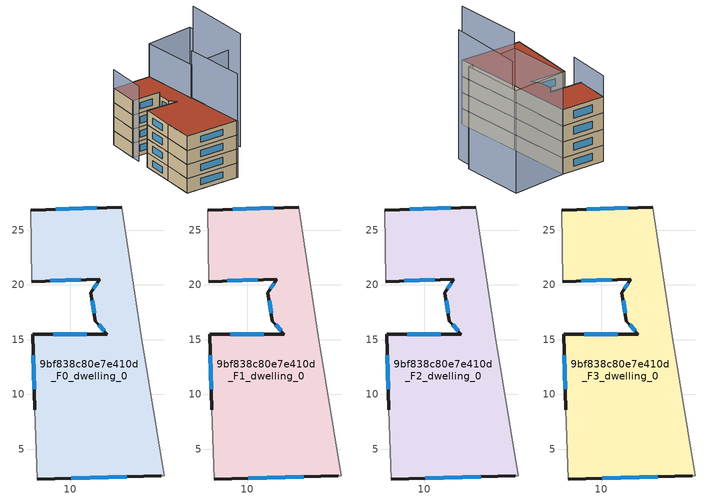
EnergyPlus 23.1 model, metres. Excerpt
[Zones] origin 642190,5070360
9bf838c80e7e410d_F0_dwelling_0
 floor ground (EU_floor_Construction): 18.6,2.58 16.5,15.29 14.7,27.1 6.4,26.8 6.5,20.3 12.7,20.5 11.9,19.3 12.3,16.7 13.4,15.49 6.59,15.5 6.79,8.59 6.99,2.29 18.3,2.58 z0
 wall outside (EU_wall_Construction): 18.3,2.58 6.99,2.29 / 6.79,8.59 6.59,15.5 13.4,15.49 12.3,16.7 11.9,19.3 12.7,20.5 6.5,20.3 / 6.4,26.8 14.7,27.1 z0:3
 wall adiabatic (EU_wall_Construction): 6.99,2.29 6.79,8.59 / 6.5,20.3 6.4,26.8 / 14.7,27.1 16.5,15.29 18.6,2.58 18.3,2.58 z0:3
 window (EU_Window_Construction): 15.19,2.5 10.1,2.37 / 6.74,10.49 6.65,13.59 / 8.47,15.49 11.53,15.49 / 13.1,15.82 12.6,16.36 / 12.19,17.41 12.01,18.58 / 12.12,19.63 12.48,20.17 / 10.99,20.44 8.2,20.35 / 8.68,26.89 12.42,27.02 z0.83:2.17
9bf838c80e7e410d_F1_dwelling_0
 floor to 9bf838c80e7e410d_F0_dwelling_0 (EU_floor_Construction): 18.6,2.58 16.5,15.29 14.7,27.1 6.4,26.8 6.5,20.3 12.7,20.5 11.9,19.3 12.3,16.7 13.4,15.49 6.59,15.5 6.79,8.59 6.99,2.29 18.3,2.58 z3
 wall outside (EU_wall_Construction): 18.3,2.58 6.99,2.29 / 6.79,8.59 6.59,15.5 13.4,15.49 12.3,16.7 11.9,19.3 12.7,20.5 6.5,20.3 / 6.4,26.8 14.7,27.1 z3:6
 wall adiabatic (EU_wall_Construction): 6.99,2.29 6.79,8.59 / 6.5,20.3 6.4,26.8 / 14.7,27.1 16.5,15.29 18.6,2.58 18.3,2.58 z3:6
 window (EU_Window_Construction): 15.19,2.5 10.1,2.37 / 6.74,10.49 6.65,13.59 / 8.47,15.49 11.53,15.49 / 13.1,15.82 12.6,16.36 / 12.19,17.41 12.01,18.58 / 12.12,19.63 12.48,20.17 / 10.99,20.44 8.2,20.35 / 8.68,26.89 12.42,27.02 z3.83:5.17
9bf838c80e7e410d_F2_dwelling_0
 floor to 9bf838c80e7e410d_F1_dwelling_0 (EU_floor_Construction): 18.6,2.58 16.5,15.29 14.7,27.1 6.4,26.8 6.5,20.3 12.7,20.5 11.9,19.3 12.3,16.7 13.4,15.49 6.59,15.5 6.79,8.59 6.99,2.29 18.3,2.58 z6
 wall outside (EU_wall_Construction): 18.3,2.58 6.99,2.29 / 6.79,8.59 6.59,15.5 13.4,15.49 12.3,16.7 11.9,19.3 12.7,20.5 6.5,20.3 / 6.4,26.8 14.7,27.1 z6:9
 wall adiabatic (EU_wall_Construction): 6.99,2.29 6.79,8.59 / 6.5,20.3 6.4,26.8 / 14.7,27.1 16.5,15.29 18.6,2.58 18.3,2.58 z6:9
 window (EU_Window_Construction): 15.19,2.5 10.1,2.37 / 6.74,10.49 6.65,13.59 / 8.47,15.49 11.53,15.49 / 13.1,15.82 12.6,16.36 / 12.19,17.41 12.01,18.58 / 12.12,19.63 12.48,20.17 / 10.99,20.44 8.2,20.35 / 8.68,26.89 12.42,27.02 z6.83:8.17
9bf838c80e7e410d_F3_dwelling_0
 floor to 9bf838c80e7e410d_F2_dwelling_0 (EU_floor_Construction): 18.6,2.58 16.5,15.29 14.7,27.1 6.4,26.8 6.5,20.3 12.7,20.5 11.9,19.3 12.3,16.7 13.4,15.49 6.59,15.5 6.79,8.59 6.99,2.29 18.3,2.58 z9
 wall outside (EU_wall_Construction): 18.3,2.58 6.99,2.29 / 6.79,8.59 6.59,15.5 13.4,15.49 12.3,16.7 11.9,19.3 12.7,20.5 6.5,20.3 / 6.4,26.8 14.7,27.1 z9:12
 wall adiabatic (EU_wall_Construction): 6.99,2.29 6.79,8.59 / 6.5,20.3 6.4,26.8 / 14.7,27.1 16.5,15.29 18.6,2.58 18.3,2.58 z9:12
 window (EU_Window_Construction): 15.19,2.5 10.1,2.37 / 6.74,10.49 6.65,13.59 / 8.47,15.49 11.53,15.49 / 13.1,15.82 12.6,16.36 / 12.19,17.41 12.01,18.58 / 12.12,19.63 12.48,20.17 / 10.99,20.44 8.2,20.35 / 8.68,26.89 12.42,27.02 z9.83:11.17
 roof outside (EU_roof_Construction): 14.7,27.1 16.5,15.29 18.6,2.58 18.3,2.58 6.99,2.29 6.79,8.59 6.59,15.5 13.4,15.49 12.3,16.7 11.9,19.3 12.7,20.5 6.5,20.3 6.4,26.8 z12
shading: 6.79,8.59 7,2.29 z0:5.7; 18.49,2.57 16.5,15.29 z0:22; 25.94,12.82 24.88,27.39 z0:24; 26.55,16.75 16.42,15.28 / 16.42,15.28 14.7,27.1 / 14.7,27.1 24.84,28.57 / 24.84,28.57 26.55,16.75 z0:19; 6.4,26.8 6.61,18.39 z0:15.9
[Building]
EU S2 Campaign: North Axis=0; Terrain=City; Solar Distribution=FullExterior
[Site:Location]
Lyon-Bron: Latitude=45.75; Longitude=5; Time Zone=1; Elevation=198
[SizingPeriod:WeatherFileDays]
AnnualSizingPeriod: Begin Month=1; Begin Day of Month=1; End Month=12; End Day of Month=31; Day of Week for Start Day=Monday; Use Weather File Daylight Saving Period=No; Use Weather File Rain and Snow Indicators=No
[MATERIAL]
EU_InternalMass_Material: Roughness=MediumRough; Thickness=0.1; Conductivity=1; Density=1800; Specific Heat=900; Thermal Absorptance=0.9; Solar Absorptance=0.7; Visible Absorptance=0.7
[MATERIAL:NOMASS] Roughness=MediumRough; Thermal Absorptance=0.9; Solar Absorptance=0.7; Visible Absorptance=0.7
Name | Thermal Resistance
EU_wall_NoMass | 0.87146
EU_roof_NoMass | 0.842276
EU_floor_NoMass | 0.496999
[WINDOWMATERIAL:SIMPLEGLAZINGSYSTEM]
EU_Window_SimpleGlazing: UFactor=2.2525; Solar Heat Gain Coefficient=0.76; Visible Transmittance=0.76
[CONSTRUCTION]
EU_wall_Construction: EU_wall_NoMass
EU_roof_Construction: EU_roof_NoMass
EU_floor_Construction: EU_floor_NoMass
EU_InternalMass_Construction: EU_InternalMass_Material
EU_Window_Construction: EU_Window_SimpleGlazing
[ZONE] Type=1; Multiplier=1; Ceiling Height=autocalculate; Floor Area=autocalculate; Part of Total Floor Area=Yes
Name | Volume
9bf838c80e7e410d_F0_dwelling_0 | 649.681
9bf838c80e7e410d_F1_dwelling_0; 9bf838c80e7e410d_F2_dwelling_0 | 649.682
9bf838c80e7e410d_F3_dwelling_0 | 1949.05
[INTERNALMASS] Construction=EU_InternalMass_Construction; Surface Area=216.561
Name | Zone or ZoneList
9bf838c80e7e410d_F0_dwelling_0_EU_InternalMass | 9bf838c80e7e410d_F0_dwelling_0
9bf838c80e7e410d_F1_dwelling_0_EU_InternalMass | 9bf838c80e7e410d_F1_dwelling_0
9bf838c80e7e410d_F2_dwelling_0_EU_InternalMass | 9bf838c80e7e410d_F2_dwelling_0
9bf838c80e7e410d_F3_dwelling_0_EU_InternalMass | 9bf838c80e7e410d_F3_dwelling_0
[OTHEREQUIPMENT] Fuel Type=Electricity; Design Level Calculation Method=Watts/Area; Power per Zone Floor Area=1; Fraction Latent=0; Fraction Radiant=0; Fraction Lost=0; Carbon Dioxide Generation Rate=0; EndUse Subcategory=EU_Step8_InternalGains
Name | Zone or ZoneList or Space or SpaceList | Schedule
EU_Step8_InternalGain_9bf838c80e7e410d_F0_dwelling_0_f000 | 9bf838c80e7e410d_F0_dwelling_0 | EU_Step8_GainSchedule_9bf838c80e7e410d_F0_dwelling_0_f000
EU_Step8_InternalGain_9bf838c80e7e410d_F1_dwelling_0_f000 | 9bf838c80e7e410d_F1_dwelling_0 | EU_Step8_GainSchedule_9bf838c80e7e410d_F1_dwelling_0_f000
EU_Step8_InternalGain_9bf838c80e7e410d_F2_dwelling_0_f000 | 9bf838c80e7e410d_F2_dwelling_0 | EU_Step8_GainSchedule_9bf838c80e7e410d_F2_dwelling_0_f000
EU_Step8_InternalGain_9bf838c80e7e410d_F3_dwelling_0_f000 | 9bf838c80e7e410d_F3_dwelling_0 | EU_Step8_GainSchedule_9bf838c80e7e410d_F3_dwelling_0_f000
[ZONEVENTILATION:DESIGNFLOWRATE] Schedule=EU_AlwaysOn; Design Flow Rate Calculation Method=AirChanges/Hour; Air Changes per Hour=0.425; Ventilation Type=Natural; Fan Pressure Rise=0; Fan Total Efficiency=1; Constant Term Coefficient=1; Temperature Term Coefficient=0; Velocity Term Coefficient=0; Velocity Squared Term Coefficient=0; Minimum Indoor Temperature=-100; Maximum Indoor Temperature=100; Delta Temperature=-100; Minimum Outdoor Temperature=-100; Maximum Outdoor Temperature=100; Maximum Wind Speed=40
Name | Zone or ZoneList or Space or SpaceList
EU_ConstantAir_9bf838c80e7e410d_F0_dwelling_0 | 9bf838c80e7e410d_F0_dwelling_0
EU_ConstantAir_9bf838c80e7e410d_F1_dwelling_0 | 9bf838c80e7e410d_F1_dwelling_0
EU_ConstantAir_9bf838c80e7e410d_F2_dwelling_0 | 9bf838c80e7e410d_F2_dwelling_0
EU_ConstantAir_9bf838c80e7e410d_F3_dwelling_0 | 9bf838c80e7e410d_F3_dwelling_0
[HVACTEMPLATE:THERMOSTAT] Constant Heating Setpoint=20; Constant Cooling Setpoint=50
EU_HeatOnly_9bf838c80e7e410d_F0_dwelling_0; EU_HeatOnly_9bf838c80e7e410d_F1_dwelling_0; EU_HeatOnly_9bf838c80e7e410d_F2_dwelling_0; EU_HeatOnly_9bf838c80e7e410d_F3_dwelling_0
[HVACTEMPLATE:ZONE:IDEALLOADSAIRSYSTEM] System Availability Schedule=EU_AlwaysOn; Maximum Heating Supply Air Temperature=50; Minimum Cooling Supply Air Temperature=13; Maximum Heating Supply Air Humidity Ratio=0.0156; Minimum Cooling Supply Air Humidity Ratio=0.0077; Heating Limit=NoLimit; Cooling Limit=NoLimit; Heating Availability Schedule=EU_AlwaysOn; Cooling Availability Schedule=EU_CoolingOff; Dehumidification Control Type=ConstantSensibleHeatRatio; Cooling Sensible Heat Ratio=0.7; Dehumidification Setpoint=60; Humidification Control Type=None; Humidification Setpoint=30; Outdoor Air Method=None; Outdoor Air Flow Rate per Person=0.00944; Outdoor Air Flow Rate per Zone Floor Area=0; Outdoor Air Flow Rate per Zone=0; Demand Controlled Ventilation Type=None; Outdoor Air Economizer Type=NoEconomizer; Heat Recovery Type=None; Sensible Heat Recovery Effectiveness=0.7; Latent Heat Recovery Effectiveness=0.65
Name | Template Thermostat
9bf838c80e7e410d_F0_dwelling_0 | EU_HeatOnly_9bf838c80e7e410d_F0_dwelling_0
9bf838c80e7e410d_F1_dwelling_0 | EU_HeatOnly_9bf838c80e7e410d_F1_dwelling_0
9bf838c80e7e410d_F2_dwelling_0 | EU_HeatOnly_9bf838c80e7e410d_F2_dwelling_0
9bf838c80e7e410d_F3_dwelling_0 | EU_HeatOnly_9bf838c80e7e410d_F3_dwelling_0
[SIZING:ZONE] Zone Cooling Design Supply Air Temperature Input Method=SupplyAirTemperature; Zone Cooling Design Supply Air Temperature=13; Zone Heating Design Supply Air Temperature Input Method=SupplyAirTemperature; Zone Heating Design Supply Air Temperature=50; Zone Cooling Design Supply Air Humidity Ratio=0.008; Zone Heating Design Supply Air Humidity Ratio=0.008; Cooling Design Air Flow Method=DesignDay; Cooling Design Air Flow Rate=0; Cooling Minimum Air Flow per Zone Floor Area=0.000762; Cooling Minimum Air Flow=0; Cooling Minimum Air Flow Fraction=0.2; Heating Design Air Flow Method=DesignDay; Heating Design Air Flow Rate=0; Heating Maximum Air Flow per Zone Floor Area=0.002032; Heating Maximum Air Flow=0.141576; Heating Maximum Air Flow Fraction=0.3; Account for Dedicated Outdoor Air System=No; Dedicated Outdoor Air System Control Strategy=NeutralSupplyAir; Dedicated Outdoor Air Low Setpoint Temperature for Design=autosize; Dedicated Outdoor Air High Setpoint Temperature for Design=autosize; Zone Load Sizing Method=Sensible Load Only No Latent Load; Zone Latent Cooling Design Supply Air Humidity Ratio Input Method=HumidityRatioDifference; Zone Cooling Design Supply Air Humidity Ratio Difference=0.005; Zone Latent Heating Design Supply Air Humidity Ratio Input Method=HumidityRatioDifference; Zone Humidification Design Supply Air Humidity Ratio Difference=0.005
9bf838c80e7e410d_F0_dwelling_0; 9bf838c80e7e410d_F1_dwelling_0; 9bf838c80e7e410d_F2_dwelling_0; 9bf838c80e7e410d_F3_dwelling_0
[SCHEDULE:CONSTANT]
Name | Hourly Value
EU_AlwaysOn | 1
EU_CoolingOff | 0
[SCHEDULE:FILE] Column Number=1; Rows to Skip at Top=0; Number of Hours of Data=8760; Column Separator=Comma; Interpolate to Timestep=No; Minutes per Item=60; Adjust Schedule for Daylight Savings=Yes
Name | File
EU_Step8_GainSchedule_9bf838c80e7e410d_F0_dwelling_0_f000 | ../../schedules/9bf838c80e7e410d/9bf838c80e7e410d_F0_dwelling_0_f000_gain.csv
EU_Step8_GainSchedule_9bf838c80e7e410d_F1_dwelling_0_f000 | ../../schedules/9bf838c80e7e410d/9bf838c80e7e410d_F1_dwelling_0_f000_gain.csv
EU_Step8_GainSchedule_9bf838c80e7e410d_F2_dwelling_0_f000 | ../../schedules/9bf838c80e7e410d/9bf838c80e7e410d_F2_dwelling_0_f000_gain.csv
EU_Step8_GainSchedule_9bf838c80e7e410d_F3_dwelling_0_f000 | ../../schedules/9bf838c80e7e410d/9bf838c80e7e410d_F3_dwelling_0_f000_gain.csv
